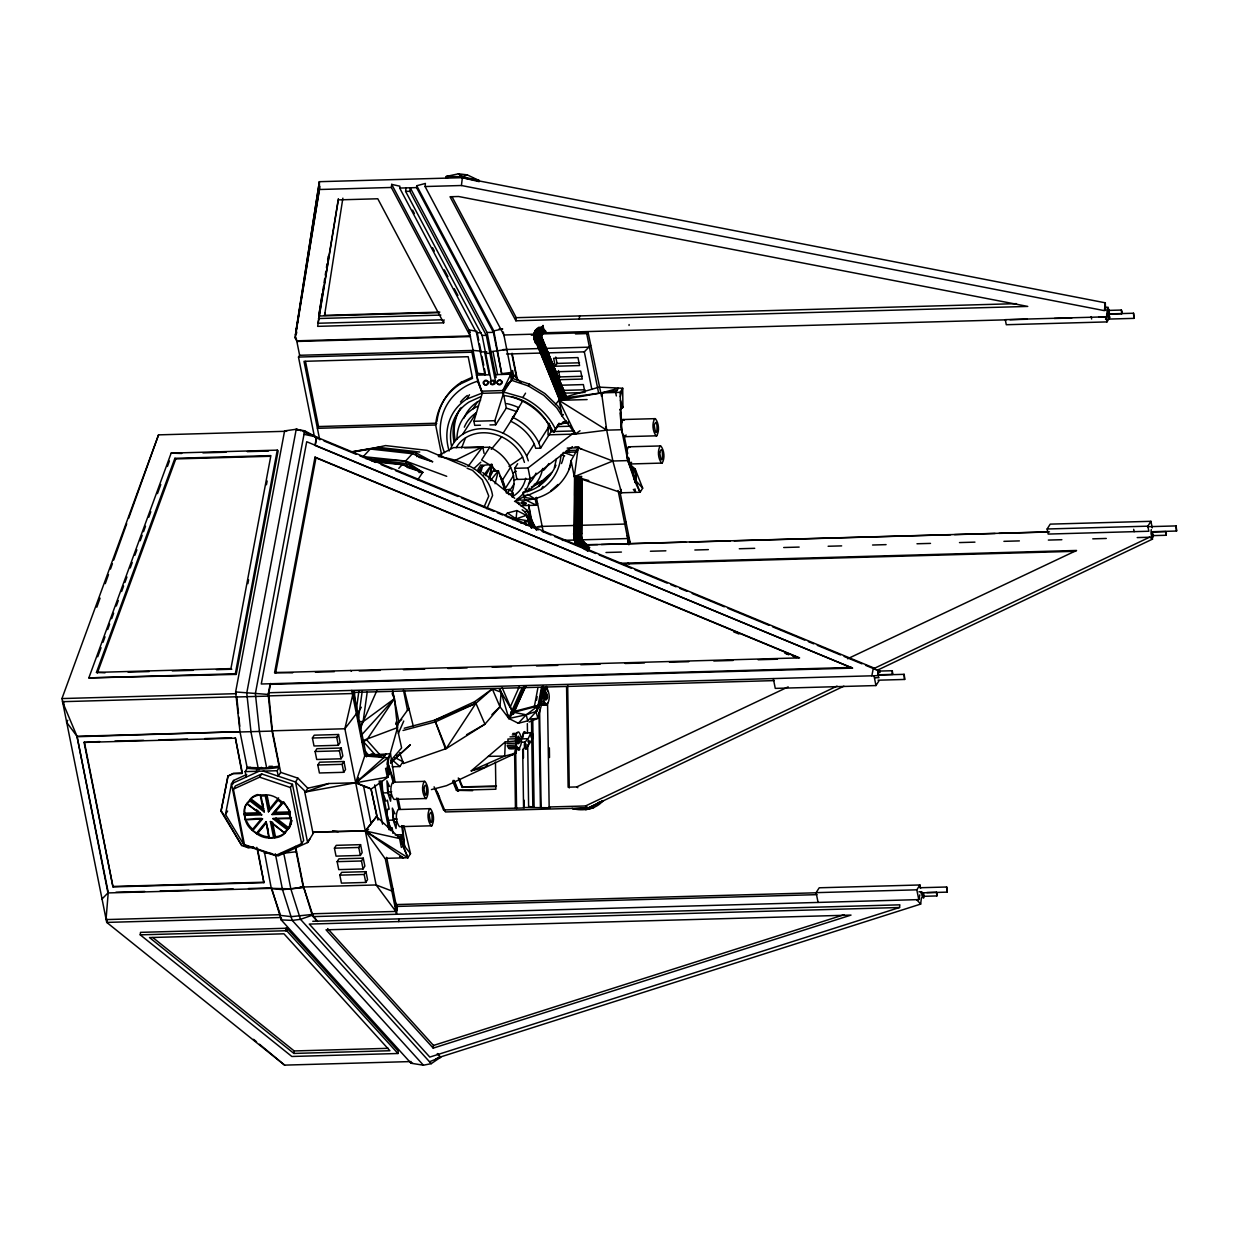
<?xml version="1.0" encoding="UTF-8"?>
<svg xmlns="http://www.w3.org/2000/svg" width="1239" height="1239" viewBox="0 0 1239 1239"><rect width="100%" height="100%" fill="white"/><g stroke="black" fill="none" stroke-linecap="round" stroke-linejoin="round"><path stroke-width="1.5" d="M601.55 396.31L588.045 332.191M629.056 325.439L629.102 324.556M574.571 475.606L573.967 535.403A16.153 14.605 48.2 0 0 576.507 544.51A16.897 15.271 48.2 0 1 573.796 534.985M574.679 495.507L574.772 476.318M575.004 475.993L574.431 535.604A15.441 13.954 48.2 0 0 576.847 544.324M579.171 546.368A14.574 13.18 48.2 0 1 575.097 535.79L575.67 476.334L576.507 476.597L575.949 535.96A13.598 12.297 48.2 0 0 579.744 545.826M576.507 476.597L577.451 476.752L576.925 536.084A12.576 11.368 48.2 0 0 584.467 548.273L588.618 549.915L588.355 550.813L584.096 549.14M579.465 476.783L579.186 534.148A10.717 9.68 48.2 0 0 585.35 546.569L589.33 548.134L589.733 547.375L585.815 545.841M580.363 478.548L579.837 536.162M581.122 478.3L580.58 536.069A9.463 8.549 48.2 0 0 586.264 545.237L588.479 545.268M576.383 544.571A16.649 15.038 48.2 0 1 573.75 535.186C572.403 529.502 578.737 536.781 581.757 533.451L582.005 479.539M582.02 492.626L581.509 535.573A9.416 8.518 48.2 0 0 587.162 544.711M272.038 814.55L281.687 802.98L283.05 802.686L274.16 813.357L289.663 812.923L288.873 814.085L272.038 814.55L283.638 801.757L290.313 811.901L289.678 818.127L290.793 818.592L289.663 812.923A18.461 15.518 32.4 0 0 283.05 802.686L278.016 798.814A18.461 15.518 32.4 0 0 266.199 794.819L260.205 794.989A18.461 15.518 32.4 0 0 250.108 799.589L246.669 803.708A18.461 15.518 32.4 0 0 244.191 814.209L245.337 819.862A18.461 15.518 32.4 0 0 251.951 830.099L256.984 833.986A18.461 15.518 32.4 0 0 268.801 837.967L274.795 837.796A18.461 15.518 32.4 0 0 284.893 833.197L290.329 825.794L291.614 820.419L289.709 826.754L290.329 825.794M505.295 741.898L504.707 756.069L471.223 770.859L505.295 741.898L515.532 740.999L516.678 746.699L518.831 748.619C522.564 744.422 522.115 736.322 518.723 731.97L517.236 732.357L516.059 734.851L515.532 740.999M431.435 789.584L446.52 785.681L515.749 753.204L515.982 747.891M876.701 675.673L268.615 692.756L272.363 730.809L279.425 766.105L266.679 767.963L247.119 767.468L240.025 731.986L235.627 692.012L284.598 430.893L296.229 429.267L304.67 430.816L316.781 437.259L315.356 444.832M390.084 794.788C389.046 797.885 386.692 786.424 388.365 786.176M395.551 822.077C394.498 825.174 392.144 813.713 393.832 813.465M437.429 1053.537L440.526 1057.301L431.249 1063.666L423.413 1065.199L411.069 1063.248L281.191 919.896L281.439 918.223M924.263 895.178L924.046 897.005A2.85 0.96 88.4 0 1 923.256 898.089L922.327 896.742A5.235 1.781 88.4 0 1 921.785 893.753L921.831 891.708L918.935 891.786M1098.807 317.23L1108.456 316.952A2.85 0.96 88.4 0 0 1109.261 315.868L1109.432 312.987M559.285 398.958L560.384 399.949L563.931 399.113L541.056 343.497A10.717 8.007 22.3 0 1 542.636 333.043L546.027 331.556L543.673 329.063L542.976 325.454M399.578 752.832L403.558 763.472L446.148 748.619L484.929 724.196L499.967 706.741L501.114 692.214L499.952 688.59M559.378 399.655L536.642 342.676L560.384 399.949M539.073 327.932A16.649 12.436 22.3 0 0 535.031 341.592C535.697 347.834 547.034 342.382 541.892 338.324A9.912 7.403 22.3 0 1 541.412 333.678M519.606 741.774C518.243 725.574 514.913 750.88 519.606 741.774L515.92 741.882M543.503 692.942L543.936 701.305L546.631 704.852C550.348 700.639 549.915 692.539 546.523 688.187L544.401 689.596M547.406 698.006C546.074 681.775 542.728 707.082 547.406 698.006L543.704 698.115M923.767 895.193C922.807 899.065 922.048 889.943 923.644 893.784M1108.58 312.971L1108.1 314.087L1107.805 310.431L1121.434 310.044L1122.038 311.639L1121.729 313.715L1108.363 313.963M1152.889 534.52L1152.255 535.511L1152.115 531.98L1165.744 531.608L1166.348 533.188L1166.038 535.263L1152.549 535.635M512.605 519.59L516.074 518.847L516.895 510.561L507.463 513.008L504.97 515.718M107.081 919.245L106.724 922.405L284.598 1065.122L411.178 1061.56M140.224 934.841L140.503 932.363L286.999 928.243L398.23 1051.028L397.951 1053.506L291.846 1056.48L140.224 934.841L286.72 930.721L397.951 1053.506M484.96 374.921L476.535 332.811L399.686 188.065L399.887 186.206L391.694 184.379L391.354 187.476L470.51 336.574L297.066 341.453L295.176 337.891L296.059 330.039L319.383 181.684L462.317 177.673L1105.281 302.812L1105.591 310.447M295.176 337.891L319.461 189.505L319.383 181.684L295.517 334.793L296.74 332.873L296.059 330.039M439.83 312.104L324.572 315.341L324.85 312.863M285.605 930.752L285.884 928.274M286.457 930.737L286.736 928.259M286.72 930.721L286.999 928.243M293.906 1053.429L149.501 937.567L283.963 933.803L389.913 1050.734L293.906 1053.429L294.185 1050.951L152.784 937.505M491.155 380.791L482.095 335.444L405.618 191.395L406.005 187.894M495.368 380.667L486.308 335.32L409.83 191.286L410.217 187.77L487.082 332.517L496.096 377.585M416.753 185.742L493.803 330.859L501.826 374.441L493.401 332.346L416.536 187.6L416.753 185.742L425.411 183.434L425.07 186.531L504.381 335.908M443.655 322.821L377.787 198.767L338.34 199.882L317.649 326.353L443.655 322.821L443.996 319.724M425.07 186.531L461.419 185.509L462.488 176.666L467.258 174.869L479.338 180.646L479.168 181.653L462.317 177.673M295.486 846.423L303.601 886.985L312.352 913.793L395.83 911.439L397.053 909.519L395.024 905.694L395.38 902.596L397.409 906.421L396.526 914.274L385.298 858.766M398.664 921.568L398.973 918.873M433.216 1048.132L326.027 929.823L851.023 915.094L433.216 1048.132L433.511 1045.453L327.623 928.569M515.904 320.793L450.036 196.738L458.6 196.505L1027.751 306.42L515.904 320.793L516.26 317.695L452.189 197.047M579.263 319.012L579.62 315.914M899.545 907.506L309.285 924.077L429.794 1057.084L899.545 907.506L899.855 904.826L312.77 921.289M437.29 1057.998L920.67 904.083L921.382 897.81M1105.281 302.812L1104.398 310.648L461.419 185.509M512.807 496.947L513.256 493.323L509.539 489.42L505.775 489.792M387.249 763.131L387.931 757.819L390.517 753.73L366.434 755.232M1153.509 534.954L1153.401 535.821A2.85 0.96 88.4 0 1 1152.657 537.153L1137.201 537.587M629.629 463.975L635.251 469.194L642.685 488.181L640.098 492.255L621.544 492.781L574.277 476.643L578.164 447.79L567.199 448.1M356.321 709.699L358.892 691.114M358.536 717.691L362.175 691.486M367.255 691.749L363.104 721.702L359.914 730.05M270.396 821.534L271.852 823.145L274.795 837.796L275.445 836.759A18.461 15.518 32.4 0 0 285.543 832.159L284.893 833.197L270.396 821.534L273.587 837.44L268.801 837.967L266.122 821.658L256.473 833.243L252.88 830.471L262.529 818.886L245.709 819.366L244.191 814.209L244.857 813.171A18.461 15.364 32 0 1 245.895 805.056M319.012 314.148L322.279 293.38M319.027 314.737L322.295 293.968M322.883 290.205L323.472 286.426M324.076 282.647L324.664 278.868M325.253 275.104L325.857 271.326M326.446 267.547L327.034 263.768M327.638 260.004L328.227 256.225M324.572 315.341L342.878 198.163M295.517 334.793L319.801 186.408M338.386 198.658L317.989 323.255L442.091 319.77M489.575 477.743L491.837 464.424L482.714 465.368L478.424 471.44M541.505 687.273L537.649 707.81L538.857 706.757L542.093 687.846M543.116 325.578L542.945 328.459A5.235 1.781 88.4 0 0 543.472 331.448L544.417 332.78L1006.083 319.832M445.947 178.122L446.241 176.449L458.507 173.801L467.258 174.869M447.496 178.091L447.79 176.465M462.209 178.292L462.488 176.666L458.507 173.801L462.488 176.666L479.338 180.646L472.617 178.462M489.854 475.761L491.837 464.424L494.33 471.3M537.649 707.81L538.857 706.757L542.388 687.769M538.609 707.562L542.79 687.149M247.877 583.646L248.59 579.852M266.431 484.759L267.144 480.964M236.231 674.388L235.333 673.768L277.273 450.144L171.168 453.118L88.836 677.888L236.231 674.388L278.171 450.764L277.273 450.144M296.229 429.267L301.17 430.614L296.229 429.267L246.762 693.019L251.037 732.326L258.208 768.195M304.67 430.816L255.373 693.67L259.509 732.079L266.679 767.963M279.131 766.569L272.038 731.087L268.182 694.49L270.071 684.362L852.509 668.115L315 445.436L316.472 437.011L304.02 434.3M270.598 683.463L268.538 694.46L235.983 691.982M274.593 672.622L315 457.129L799.589 657.878L274.593 672.622L292.636 672.808M275.569 673.288L315.976 457.811L315 457.129M537.958 687.49L534.443 706.153L537.974 706.06L536.487 711.31L527.752 720.835L518.32 723.282L508.842 718.481L499.967 706.741L492.286 688.899L474.8 701.615L434.765 720.122L404.239 728.238M536.456 700.298L537.153 696.566M542.852 686.406L538.996 706.942L543.085 686.112M563.931 399.113L566.424 396.883L542.155 338.82M253.283 847.461L247.924 847.615L241.76 845.54L221.007 811.235L227.883 776.141L233.443 773.291L242.379 773.028L235.333 737.732L242.085 773.492L233.149 773.74L227.883 776.141M221.007 811.235L228.162 775.676M310.044 838.71L307.613 842.52L278.109 855.948L243.587 844.317L225.498 814.395L231.492 783.791L233.613 780.446L246.731 774.483M232.917 784.039L233.613 780.446M871.838 675.828L873.418 667.79L304.825 432.241M366.527 756.828L353.471 691.61L344.876 728.764L376.114 884.956L395.83 911.439M312.352 913.793L313.39 916.597L918.78 899.607L919.849 894.821M581.757 533.451L581.463 535.775A9.169 8.286 48.2 0 0 586.961 544.664L597.585 544.633M313.033 833.444L304.484 790.652L295.517 781.995L263.21 771.107M512.187 491.898C518.909 473.825 506.178 454.574 489.73 447.202L464.687 447.899M554.344 467.753L556.497 458.6M569.057 469.38L571.102 460.707L578.164 447.79L581.741 449.107M571.411 462.395C565.634 486.199 541.273 502.957 516.973 499.751M288.919 828.132L291.444 817.554M495.089 483.737L498.372 470.743L492.735 471.331L489.219 475.884M392.314 691.517L394.405 698.703L397.533 727.587L387.033 764.912M537.463 707.639L536.487 711.31L526.188 714.795L508.842 718.481L507.34 714.98M546.353 686.809L543.936 695.358L536.487 711.31L543.844 687.273M541.691 704.077L537.912 718.326L529.099 721.996M543.936 695.358L546.291 686.483M480.856 472.322L482.714 465.368L479.214 472.167M586.79 545.454L587.007 549.078A5.235 1.781 88.4 0 0 587.363 551.092M620.29 396.79L622.706 388.256L599.026 387.141L563.853 397.487M381.968 780.942L382.82 792.945L386.026 801.215M262.529 818.886L245.337 819.862L244.904 815.324L261.723 814.844L246.669 803.708L250.03 800.998L264.17 811.901L260.995 795.996L265.27 795.887L268.445 811.777L269.715 808.54L267.159 795.717M480.438 425.209L474.723 425.364L473.902 421.275L482.265 393.321L476.535 375.154L477.665 373.373L468.977 329.93L476.953 331.34L478.75 340.322M489.963 424.946L495.693 424.791L494.872 420.687L505.512 386.878M384.942 755.635L371.979 754.257L364.731 755.945L387.931 757.819L388.132 777.008L355.686 782.769L328.645 783.528L307.783 788.221L305.367 792.031L355.686 782.769L364.731 755.945L351.752 690.417L354.602 692.4L774.143 680.614M397.084 727.417L398.943 722.043L408.855 708.336L407.538 710.412L403.449 690.015M96.812 607.218L100.065 598.143M105.269 583.631L108.505 574.555M110.457 569.119L112.408 563.668M113.709 560.043L126.703 523.756M128.655 518.32L158.546 434.858L286.674 431.265L285.125 431.311M588.618 549.915L589.33 548.134M281.392 919.044L281.021 917.51L106.724 922.405L61.95 698.564L158.546 434.858M97.711 656.763L101.025 647.687M103.023 642.251L105.005 636.815M107.669 629.567L109.651 624.131M111.649 618.695L113.632 613.259M116.296 606.01L118.294 600.559M121.608 591.499L123.606 586.062M124.922 582.438L126.92 577.002M130.234 567.942L132.232 562.506M134.881 555.258L136.879 549.806M140.193 540.746L142.191 535.31M143.523 531.686L145.505 526.25M148.835 517.19L150.817 511.753M157.461 493.618L160.776 484.557M167.42 466.437L169.418 461.001M96.456 672.39L174.885 458.306L270.876 455.611L230.934 668.611L96.456 672.39L105.036 672.792M97.354 673.009L175.783 458.926L269.854 456.293M511.939 496.932L513.256 493.323L508.671 494.547M539.492 703.644L545.779 686.747M507.711 714.795L508.842 718.481L511.908 710.334L499.271 688.946M545.671 686.948L536.487 711.31L538.919 705.812L513.829 712.317L526.188 714.795L537.974 706.06M461.636 447.899L465.523 437.863M516.833 702.25L512.543 714.314L525.878 686.189M515.61 705.037L512.11 713.912L511.32 712.1L522.161 687.707M522.889 400.6L510.716 421.245A43.071 36.194 32.4 0 1 534.241 443.965L535.713 448.301L540.622 448.162L551.138 431.59L549.837 425.07M238.461 713.323L236.757 696.783L62.446 701.677L77.004 736.291L107.948 892.932L271.295 888.348L290.855 888.843L303.601 886.985L312.46 915.931L317.494 921.491L312.662 915.079L300.504 919.338L292.234 920.391L281.191 919.896L271.589 887.883L248.512 888.533M523.694 686.545L512.59 713.06L513.504 714.067L525.475 686.282M507.742 493.571L509.539 489.42M483.922 507.278L488.77 496.08L482.327 479.834L472.493 470.34L467.103 468.249M486.865 508.733L492.564 495.538C488.414 469.643 460.954 460.041 438.42 456.51M398.385 733.411L403.744 721.052M626.144 434.982L624.394 436.686C620.987 432.163 620.166 424.45 623.047 419.525L655.4 418.643C658.807 423.165 659.613 430.878 656.732 435.803L625.06 436.686M631.596 462.271L629.846 463.975C626.438 459.452 625.618 451.724 628.514 446.814L660.852 445.932C664.259 450.438 665.08 458.167 662.199 463.076L630.512 463.975M892.173 670.733L892.591 674.388L892.312 670.733L878.683 671.104L878.374 673.18L878.962 674.775L892.591 674.388M376.842 690.65L363.104 721.702L359.991 726.1M510.112 707.361L519.404 686.452M524.314 686.561L512.59 713.06L511.32 712.1M524.747 686.964L512.543 714.314M526.312 748.728A3.794 1.285 88.4 0 1 525.026 748.573A3.748 1.27 88.4 0 1 524.36 745.228A3.748 1.27 88.4 0 1 524.98 742.099L528.186 738.692L530.865 732.729A3.81 1.301 88.4 0 1 532.569 733.953A3.81 1.301 88.4 0 1 532.476 738.955M417.775 479.772L422.731 472.353L405.587 461.032L363.228 456.602L370.26 449.029L412.386 453.706L432.597 461.729L416.072 452.87L374.07 448.162L351.675 452.003M488.832 479.416L492.735 471.331M504.443 395.597C525.816 398.4 543.983 413.516 553.647 432.411L559.052 423.165M556.203 428.384L557.906 424.946L566.3 421.43M532.46 738.8L526.312 748.728M485.688 475.668L491.837 464.424L483.799 475.126M377.941 820.063L371.065 789.15L355.686 782.769L358.551 777.736M526.095 502.972L523.787 501.795A2.85 0.96 5.8 0 0 521.975 501.872L521.216 502.569L522.331 503.142M290.36 825.732A18.461 15.518 32.4 0 1 288.981 828.039L284.552 832.453M313.653 832.67L307.613 842.52L295.517 781.995L297.933 778.185L307.783 788.221M556.001 465.214C549.853 478.533 538.253 490.102 523.307 492.348M357.297 713.834L361.308 707.252M67.773 720.246L66.55 722.167L77.004 736.291L108.242 892.467L106.027 919.586L280.339 914.692L271.295 888.348L264.527 852.587M314.303 436.113L298.491 357.064L299.621 355.283L296.121 337.798M257.526 848.761L263.922 882.664L112.981 886.907L84.082 742.424L99.662 741.542M318.531 426.541L317.401 428.322L435.648 425.008L436.778 423.211L318.531 426.541L305.506 361.401M107.948 892.932L101.939 899.08M112.981 886.907L84.376 741.975M495.693 424.791L506.302 408.08L502.802 390.579L512.605 370.507L513.813 376.532L503.235 392.732L482.265 393.321L477.743 381.194L471.935 352.201L473.081 350.42L480.902 351.117L479.462 343.931M480.902 351.117L480.376 351.969L486.695 351.783L485.673 353.378L489.901 353.27L490.907 351.675L506.782 349.475M441.719 455.363L435.648 425.008A74.247 62.384 32.4 0 1 460.165 384.028L461.295 382.232L472.105 377.322M449.153 450.981A59.642 50.118 32.4 0 1 466.7 399.097L469.473 394.745M473.081 408.824L477.495 401.87M233.381 789.15L235.425 785.913L261.708 773.941L292.45 784.302L303.679 840.398L301.619 843.635L275.337 855.607L244.594 845.246L233.381 789.15L259.648 777.178L261.708 773.941M246.236 777.085L245.152 771.618L247.568 767.808M462.627 434.347L476.334 412.773A43.071 36.194 32.4 0 0 464.315 427.192M225.498 814.395L227.62 811.049M257.882 794.509A18.461 15.518 32.4 0 0 250.696 798.644L250.108 799.589L263.133 809.64L264.17 811.901M277.164 770.72L279.58 766.91L280.68 772.377L278.248 776.187L277.164 770.72L245.152 771.618M495.492 374.627L510.251 374.209L511.459 380.249L528.387 385.949L529.533 384.167L544.974 393.584L557.875 406.036L561.515 411.689M489.73 447.202L481.615 459.979L490.737 465.539L496.204 470.805M504.49 392.267L522.781 397.533L525.553 393.166M477.851 469.566L480.84 464.857A31.13 26.158 32.4 0 1 483.721 466.36M503.111 433.216L515.811 413.237M241.76 845.54L221.301 810.771M312.414 738.01L314.195 735.192L338.526 734.51L340.121 742.486L338.34 745.289L314.009 745.971L312.414 738.01L336.745 737.329L338.526 734.51M247.924 847.615L253.577 847.011M265.409 823.61L256.984 833.986L265.874 823.3M555.242 366.233L553.647 358.272L577.978 357.591L579.573 365.551L555.242 366.233L557.039 363.414L555.753 357.049M301.619 843.635L290.406 787.539L292.45 784.302M315.109 751.515L316.905 748.697L341.236 748.015L342.831 755.976L341.035 758.795L316.704 759.476L315.109 751.515L339.44 750.834L341.236 748.015M558.464 370.538L559.734 376.919L557.953 379.738L582.284 379.057L580.688 371.081L556.357 371.762L557.302 376.548M268.801 837.967L269.452 836.929A18.461 15.518 32.4 0 1 257.635 832.949M317.819 765.005L319.6 762.202L343.931 761.52L345.526 769.481L343.745 772.3L319.414 772.981L317.819 765.005L342.15 764.324L343.931 761.52M513.55 475.497L505.435 488.259L502.569 479.88L510.685 467.103M357.575 712.115L344.876 728.764L272.363 730.809M590.647 345.232L589.423 347.152L545.222 348.391M572.464 446.629L530.261 479.075L516.926 479.447L514.712 468.327L517.654 463.696M528.31 460.862L526.637 455.921L534.241 443.965M549.512 423.428L548.381 425.209L547.994 434.843L575.423 434.068L606.707 430.15L621.637 429.732L627.817 460.598L635.421 482.776L636.366 481.29L635.251 469.194L631.859 467.506M540.622 448.162L538.733 442.633L549.264 426.061A48.29 40.577 32.4 0 0 511.088 396.619M510.003 490.334L514.061 483.953M563.342 414.507L562.212 416.289L575.423 434.068L580.022 430.738M553.647 432.411L557.333 426.603L570.776 426.216M296.539 851.689L280.417 853.64M525.073 488.863L527.241 491.496L529.27 488.29M538.764 486.447L542.465 480.624L551.758 472.446M563.404 452.39L560.833 456.417A59.642 50.118 32.4 0 1 541.149 489.343L528.681 495.011L523.369 495.848M541.149 489.343L542.992 486.431M537.587 503.437L536.456 505.218L520.535 505.667M369.733 788.174L355.686 782.769L383.471 757.943L386.072 753.854M620.073 412.99L621.637 429.732L620.104 392.345L622.706 388.256L622.907 407.445L619.794 409.66M334.437 848.157L336.234 845.339L360.564 844.657L362.16 852.633L360.363 855.437L336.032 856.134L334.437 848.157L358.768 847.476L360.564 844.657M387.188 766.631L388.132 777.008L387.296 777.023L389.882 772.95L388.845 767.746M620.6 409.768L622.055 407.476L621.374 404.007M337.147 861.663L338.928 858.844L363.259 858.162L364.855 866.123L363.073 868.942L338.743 869.623L337.147 861.663L361.478 860.981L363.259 858.162M392.267 766.755L399.887 766.538L402.954 761.722L394.73 757.463M376.795 816.207L365.319 830.951L384.911 858.379L407.91 857.729L400.476 838.741L365.319 830.951L313.374 832.05L365.319 830.951L376.795 816.207L371.065 789.15L388.132 777.008M339.842 875.152L341.639 872.349L365.97 871.667L367.549 879.628L365.768 882.447L341.437 883.128L339.842 875.152L364.173 874.471L365.97 871.667M401.374 847.445L399.639 838.772L402.241 834.683L395.195 834.885M403.945 825.763L410.512 853.656L407.91 857.729L403.589 847.708L404.534 846.222L402.613 825.763M392.964 889.029L391.741 890.949L376.114 884.956L300.101 887.093M626.036 522.146L624.812 524.066L580.874 525.305M619.965 491.852L630.124 542.636L628.901 544.571L627.786 543.782L627.677 536.921L628.808 537.711L628.901 544.571L618.106 490.52M773.306 678.6L775.273 688.388L875.958 685.554L879.055 680.707M1106.985 321.908L1105.978 316.828L1005.278 319.662L1006.285 324.726L1106.985 321.908L1110.067 317.045M818.081 902.441L816.114 892.653L819.211 887.79L919.911 884.971L920.577 888.348M1150.923 521.309L1147.841 526.172L1148.847 531.237L1048.163 534.071L1047.141 528.991L1050.223 524.128L1150.923 521.309L1152.224 527.845M918.78 899.607L916.814 889.819L919.911 884.971M361.711 742.161L366.759 739.977L394.405 698.703L392.113 693.592M466.576 734.712L484.929 724.196L475.931 703.287L434.765 720.122L446.148 748.619L475.931 703.287L492.286 688.899L501.114 692.214L508.842 718.481L512.869 712.564L502.167 687.691M468.032 466.514L482.73 446.814L453.459 447.635L438.451 455.503M555.521 404.549L559.006 400.073M490.52 480.531L498.372 470.743L506.519 493.215M508.842 718.481L512.822 713.54M491.264 449.308L501.656 436.84M260.84 819.428L251.951 830.099L252.601 829.061A18.461 15.518 32.4 0 1 246.948 821.643M278.605 797.87L269.126 809.485L266.199 794.819M268.445 811.777L278.094 800.208L278.016 798.814M390.486 760.932L401.606 747.922L396.015 722.167M491.248 381.256C487.454 386.398 498.651 385.283 494.33 380.683M360.642 736.012L394.405 698.703L363.104 721.702L358.009 721.423M516.648 750.819L513.225 754.551L509.523 755.542M518.32 723.282L526.188 714.795L527.752 720.835M398.788 468.342L402.52 464.331L422.731 472.353L418.875 472.462M412.386 453.706L405.587 461.032L366.094 458.879M546.167 352.914L584.328 351.845L589.377 346.548M491.883 714.64L499.967 706.741M654.734 418.643C651.838 423.552 652.659 431.28 656.066 435.787L656.732 435.803M660.186 445.916C657.305 450.841 658.11 458.554 661.533 463.076L662.199 463.076M392.639 782.227C389.743 787.152 390.564 794.865 393.971 799.387L426.324 798.505C429.205 793.58 428.384 785.867 424.977 781.344L393.305 782.227M424.311 781.344C421.43 786.254 422.236 793.982 425.658 798.505L426.324 798.505M398.091 809.516C395.21 814.441 396.015 822.154 399.438 826.676L431.776 825.794C434.657 820.868 433.851 813.156 430.429 808.633L398.757 809.516M429.763 808.633C426.882 813.543 427.703 821.271 431.11 825.778L431.776 825.794M1121.295 310.044L1121.729 313.715M1133.437 313.235L1134.026 318.361L1133.639 313.235L1106.83 313.978M904.036 674.326L904.64 679.452L904.238 674.326L877.444 675.069M1165.605 531.593L1166.038 535.263M1175.966 525.909L1176.57 531.035L1176.167 525.909L1147.469 526.714M936.483 892.281L936.901 895.936L936.622 892.281L926.849 892.545M946.581 887L947.185 892.126L946.782 887L919.973 887.744M507.417 384.121L511.459 380.249L502.802 390.579L481.832 391.168L477.743 381.194A69.276 58.202 32.4 0 0 444.491 452.684M390.393 762.945L410.295 744.778M473.794 468.667L480.809 462.178M390.688 762.806L410.217 744.902M487.624 764.788L484.743 767.359L471.223 770.859M395.799 724.103L401.777 719.518M550.612 474.227L541.319 482.42L531.33 486.973M550.859 490.814L558.061 484.449M522.161 509.771L525.135 512.048L527.179 510.282L515.331 501.206M514.51 501.47L526.637 495.368M355.686 782.769L387.931 757.819M514.712 468.327L528.046 467.955L574.772 432.055M572.015 808.386C582.64 811.622 596.532 809.113 602.975 800.688L588.37 807.936L445.436 811.948L435.927 789.367M508.997 466.437L522.641 457.114L524.438 462.395M396.387 755.914L401.157 752.878M513.085 472.988L516.229 471.223M593.837 807.72L585.706 809.733L603.393 800.921L598.236 802.593M453.598 461.156L482.73 446.814L484.046 453.366M498.434 380.807L499.007 380.528A2.85 2.571 -52.3 0 1 500.85 380.559L501.749 381.271M547.561 702.854L549.156 806.976L585.52 805.97L837.037 686.112M873.712 668.642L1149.684 537.137L1152.533 539.104L877.026 670.392M585.52 805.97L588.37 807.936L843.898 686.174M566.579 686.638L568.128 787.183L576.693 786.935L788.174 686.886M847.6 658.776L1076.552 550.457L620.398 563.265M514.03 480.422L517.499 478.812M460.165 384.028L472.524 378.391L468.187 356.708L304.004 361.323L319.677 439.706M466.7 399.097L482.714 392.871M480.763 396.681L469.085 401.994A55.832 46.896 32.4 0 0 451.445 445.699M534.117 484.418L542.465 480.624M258.316 768.877L261.522 767.406L256.411 770.069M259.106 771.216L231.492 783.791L243.587 844.317M400.166 856.799L403.465 857.853L365.319 830.951L368.556 829.48M539.058 327.917L542.914 326.244M539.197 328.815L543.023 327.158M543.271 328.118L539.523 329.744A15.441 11.538 22.3 0 0 535.775 342.444M543.673 329.063L539.987 330.674A14.574 10.888 22.3 0 0 536.456 342.645L537.587 344.473M544.184 329.946L540.576 331.51A13.598 10.16 22.3 0 0 537.292 342.692L561.174 399.903M544.773 330.689L541.242 332.222A12.576 9.401 22.3 0 0 538.206 342.553L562.057 399.748M545.408 331.231L541.939 332.733A11.6 8.658 22.3 0 0 539.135 342.274L563.002 399.469M571.102 460.707L574.277 476.643L612.871 461.016L627.817 460.598L640.098 492.255L636.196 484.356M429.515 1061.746L440.526 1057.301L437.413 1053.862M362.981 740.566L397.533 727.587M491.775 380.9L494.191 380.822M518.707 503.421L518.986 502.492L516.105 501.965M518.676 504.459L519.234 503.746L517.375 503.08M435.632 1059.097L440.526 1057.301M305.367 792.031L328.645 783.528M391.493 828.504C388.21 824.585 385.53 811.39 388.287 808.649M507.463 513.008L516.074 518.847L526.374 515.362L536.642 530.338L527.179 510.282L533.932 525.971M433.511 1045.453L843.976 914.754M562.692 422.158L566.347 421.167M557.906 424.946L568.871 421.941M528.387 385.949L543.844 395.365L556.745 407.817L562.212 416.289L559.021 400.352L601.565 392.856L618.246 388.38L615.644 392.469L616.341 395.938M403.047 730.468L435.369 721.872L475.931 703.287L474.8 701.615M531.67 527.117L529.347 519.745L527.938 519.59L529.487 525.15L527.938 519.59L529.673 520.581L531.732 527.907M521 523.261L528.433 521.325L524.918 521.433L525.94 525.135M514.015 711.449L535.403 705.905M515.749 753.204L504.707 756.069L488.259 756.379M374.07 448.162L385.515 445.575L427.114 450.377L466.019 466.762M493.803 330.859L502.693 328.97L498.945 329.078M366.341 755.449L371.979 754.257L383.471 757.943M351.659 451.801L377.895 447.294L419.758 452.034M351.644 452.22L370.26 449.029M312.104 914.475L291.32 916.643L280.091 915.373M271.326 888.518L282.507 889.648L303.338 887.62M564.241 398.013L616.79 390.688M502.353 373.605L511.382 372.428M534.954 527.334L542.171 526.389M530.679 719.069L537.912 718.326L535.821 711.016M434.084 786.811L443.547 809.95L524.236 807.952L524.128 800.239M272.038 731.087L240.025 731.986M411.069 1063.248L412.618 1063.139M268.429 696.101L236.417 696.999M572.712 808.788L588.355 807.921M319.461 189.505L391.354 187.476M399.686 188.065L416.536 187.6M405.618 191.395L409.83 191.286M318.717 316.038L439.226 312.646M318.438 318.516L440.852 315.078M516.26 317.695L1016.491 303.648M1105.947 307.318L1108.115 307.257L1109.416 313.777M476.535 332.811L481.29 332.687M487.082 332.517L493.401 332.346M1106.504 315.124L1109.401 315.031M543.472 331.448L544.246 332.702L543.255 333.09A9.989 7.449 22.3 0 0 540.839 341.298L564.783 398.679M1009.955 319.724L1027.332 319.228M1054.374 318.469L1071.766 317.989M482.095 335.444L486.308 335.32M296.725 340.818L470.185 335.939M503.901 334.995L534.644 334.143M540.405 333.972L586.527 332.687L587.007 333.585L575.485 333.911M531.283 335.15L535.124 335.041M1105.529 319.166L1134.026 318.361M299.621 355.283L473.081 350.42M503.049 349.584L539.461 348.562M298.491 357.064L471.935 352.201M506.581 354.029L540.436 353.069M557.039 363.414L579.496 362.795M476.535 375.154L489.173 374.798L484.588 351.845M559.734 376.919L582.191 376.284M560.926 385.221L583.383 384.586L584.978 392.562M584.901 389.789L562.429 390.424L561.794 387.234M564.395 393.135L583.104 392.608M620.847 489.312L621.544 492.781L612.871 461.016L606.707 430.15L601.565 392.856L620.104 392.345M575.423 434.068L559.021 400.352L587.116 399.562M622.055 407.476L622.907 407.445L620.429 400.274M473.902 421.275L494.872 420.687M564.705 423.01L568.484 422.902M574.338 430.94L551.138 431.59L549.264 426.061M181.715 453.474L171.168 453.118M202.933 452.885L226.087 452.235M247.304 451.631L268.522 451.042M574.911 446.923L578.752 446.814M566.424 450.547L577.761 450.237M565.294 452.328L576.615 452.018M630.837 469.318L635.251 469.194M588.804 480.546L574.277 476.643L581.772 476.426M635.049 482.048L635.901 482.017M538.423 526.498L575.144 525.46M562.367 540.374L575.81 540.003M581.587 539.832L627.708 538.547M1047.141 528.991L1147.841 526.172M1049.495 531.856L587.828 544.804A2.85 0.96 88.4 0 0 587.085 546.136L587.007 549.078M601.364 544.525L685.787 542.155M689.658 542.047L730.251 540.916M734.123 540.808L950.654 534.721M954.526 534.613L995.134 533.482M998.99 533.374L1047.327 532.011M1151.867 531.732L1176.57 531.035M605.995 552.501L621.436 552.067M650.413 551.247L665.87 550.813M694.847 550.008L708.367 549.62M739.28 548.753L754.721 548.319M783.698 547.514L799.155 547.08M828.132 546.26L841.653 545.888M872.566 545.021L886.086 544.633M916.984 543.766L930.504 543.394M959.482 542.574L974.938 542.14M1003.915 541.335L1019.372 540.901M1048.349 540.08L1061.869 539.708M1092.767 538.841L1106.288 538.454M623.449 563.993L1075.746 551.293M128.097 672.142L149.222 671.553M172.283 670.903L193.408 670.314M216.453 669.664L231.832 669.23M88.836 677.888L235.333 673.768M315.403 672.173L334.375 671.646M359.171 670.949L380.373 670.345M403.496 669.695L424.698 669.106M447.837 668.456L467.103 667.914M492.162 667.217L511.444 666.675M536.502 665.962L557.705 665.374M580.828 664.724L600.11 664.181M625.153 663.485L644.435 662.942M669.494 662.23L688.76 661.688M713.819 660.991L733.101 660.449M758.16 659.752L777.426 659.21M851.534 667.434L261.274 684.005L306.714 441.734L852.509 668.115M61.95 698.564L236.262 693.67M874.688 677.795L879.024 677.671L878.374 676.695A5.235 1.781 88.4 0 1 877.754 673.861L877.832 670.918A2.85 0.96 88.4 0 1 878.575 669.587L879.551 670.655A5.235 1.781 88.4 0 1 880.031 672.452M268.77 695.884L352.248 693.546M878.048 680.196L904.64 679.452M543.689 695.249L547.39 695.141M543.782 696.194L547.483 696.086M543.797 697.17L547.483 697.061M540.096 701.413L543.936 701.305M538.733 703.086L544.479 702.916M539.383 704.263L545.145 704.093M539.693 704.588L547.359 704.372M538.206 704.976L545.872 704.759M538.965 705.068L546.631 704.852M77.004 736.291L240.351 731.707L76.725 736.74M114.948 741.108L143.616 740.303M158.902 739.884L187.554 739.079M204.76 738.599L231.507 737.84M84.082 742.424L235.038 738.196M530.865 732.729L523.942 732.915L521.263 738.893A3.516 1.193 88.4 0 0 521 739.404M512.791 733.473L516.586 733.364M512.28 734.959L516.059 734.851M510.019 736.864L515.703 736.709M515.734 738.196L519.42 738.088M515.517 738.8L507.944 739.017L507.959 741.201M515.904 739.048L519.59 738.94M528.186 738.692L521.263 738.893A3.516 1.193 88.4 0 1 521.542 738.552M515.997 739.977L519.683 739.884M515.997 740.937L519.699 740.845M521.511 742.176L524.98 742.084M515.749 742.719L519.451 742.61M506.844 743.385L515.734 743.137M516.121 745.088L507.231 745.336L507.773 746.947L516.678 746.699M508.439 748.124L517.329 747.876M510.654 748.402L519.559 748.155M509.183 748.79L518.831 748.619M268.956 766.399L272.441 766.306M247.119 767.468L250.681 767.359M458.291 777.968L461.915 786.92L496.467 785.96M461.915 786.92L495.461 786.626M388.365 791.86L391.694 791.767M452.777 781.375L456.432 790.312L495.879 789.212L495.461 762.14M382.82 792.945L387.761 792.805L390.595 801.215L390.982 794.4M456.432 790.312L472.586 790.668M244.857 813.171L260.36 812.738M274.81 812.335L290.313 811.901M244.191 814.209L259.71 813.76M527.675 744.778L528.619 806.434L534.102 807.193L532.755 718.79M522.688 749.827L523.57 807.487L550.271 807.766L549.156 806.976M254.599 818.592L261.491 818.39M286.999 829.511L272.859 818.592L289.678 818.127M272.859 818.592L290.793 818.592L288.873 814.085M393.816 819.134L397.146 819.041M388.272 820.218L393.212 820.079L396.046 828.504L396.434 821.689M397.58 836.573L401.095 836.464L403.202 846.996M399.639 838.772L400.476 838.741L403.589 847.708M267.794 852.943L264.232 853.051L271.635 853.532M113.276 886.443L264.217 882.199M115.939 892.25L144.762 891.445M160.125 891.011L188.948 890.206M204.327 889.772L233.149 888.967M816.114 892.653L916.814 889.819M395.411 904.594L816.516 892.777M397.409 906.421L816.95 894.651M920.577 892.87L947.185 892.126M923.411 896.324L936.901 895.936M294.185 1050.951L388.272 1048.318M1107.805 310.431L1108.471 311.547M623.047 419.525L624.41 420.114M628.514 446.814L629.861 447.403M1152.115 531.98L1152.889 534.055M878.683 671.104L879.334 672.235M446.241 176.449L462.488 176.666M577.451 476.752L578.458 476.829L577.932 536.162A11.6 10.485 48.2 0 0 584.885 547.406L588.959 549.001M477.665 373.373L485.502 374.07M374.488 461.884L402.195 464.687L422.731 472.353L406.206 463.494L368.029 459.204M371.886 460.923L402.52 464.331M332.656 830.842L338.278 831.71M524.159 497.366L535.248 499.178L536.379 497.397L543.255 531.81M516.074 518.847L529.394 521.077L526.374 515.362L516.895 510.561M574.277 476.643L581.803 478.022L581.137 535.945A9.184 8.301 48.2 0 0 586.651 544.85L587.038 545.005M1152.657 537.153L1151.681 536.084A5.235 1.781 88.4 0 1 1151.046 533.25L1151.139 530.307A2.85 0.96 88.4 0 1 1151.325 529.626M561.081 454.79L564.69 455.859M418.581 457.206L432.597 461.729M422.731 472.353L406.965 467.258L405.587 461.032L446.721 476.318M529.533 384.167L512.59 378.468L503.297 331.99M506.302 408.08L516.833 411.627L518.475 407.538A48.29 40.577 32.4 0 0 506.674 403.558M280.68 772.377L297.933 778.185M259.648 777.178L290.406 787.539M399.903 856.66L403.465 857.853M243.587 845.602L248.218 847.151M565.185 453.009L572.341 455.534M578.164 447.79L612.871 461.016M566.285 451.29L569.785 452.669M733.612 631.813L738.986 634.012M785.541 653.139L789.119 654.61M792.697 656.097L796.29 657.568M784.876 653.185L788.453 654.657M315.047 437.259L320.405 439.473M323.983 440.96L356.151 454.295M359.728 455.766L365.087 457.996M368.664 459.468L375.82 462.426M381.178 464.656L391.896 469.101M395.473 470.572L458.027 496.498M461.605 497.97L493.772 511.304M497.35 512.791L502.709 515.006M506.286 516.493L529.518 526.11M533.095 527.597L538.454 529.812M542.032 531.299L550.968 535M554.545 536.472L595.649 553.508M599.227 554.995L631.394 568.314M634.972 569.801L667.14 583.12M670.717 584.607L676.091 586.821M679.653 588.308L686.809 591.266M692.167 593.496L724.335 606.816M727.913 608.303L769.032 625.339M772.594 626.81L804.777 640.145M808.339 641.616L813.713 643.846M817.275 645.318L840.522 654.951M844.084 656.438L861.972 663.841M865.534 665.312L876.267 669.757L873.418 667.79M315.976 457.811L798.768 657.816M302.858 431.311L316.565 437.104M484.201 384.338L484.728 384.586A2.85 2.571 -52.3 0 0 486.586 384.446L487.903 383.161A2.06 1.874 -52.3 0 0 487.934 381.473M1108.456 316.952L1107.527 315.62A5.235 1.781 88.4 0 1 1106.985 312.631L1107.17 309.75A2.85 0.96 88.4 0 1 1107.96 308.666L1108.905 309.998A5.235 1.781 88.4 0 1 1109.323 311.903M497.691 383.827L498.202 384.121A2.85 2.571 -52.3 0 0 500.029 384.152L501.47 382.975A2.06 1.874 -52.3 0 0 501.671 381.287M278.094 800.208L281.687 802.98M559.021 400.352L606.707 430.15L605.561 426.836M365.319 830.951L407.91 857.729M527.876 494.376L535.248 499.178L536.456 505.218L524.593 499.534L523.137 492.255M628.08 563.048L629.195 563.822M174.885 458.306L175.783 458.926M576.693 786.935L577.823 787.725M350.482 670.485L351.458 671.166M350.652 681.496L351.628 682.162M528.619 806.434L529.889 807.301M443.547 809.95L444.662 810.724M235.054 673.784L235.968 674.403M234.202 673.799L235.116 674.434M255.993 809.408L258.905 811.622M250.696 798.644L263.737 808.711M275.941 817.988L288.981 828.039M275.29 819.025L288.331 829.077M247.583 803.941L261.723 814.844M284.893 833.197L271.852 823.145L272.518 822.107L275.445 836.759M482.776 472.539L514.727 498.31M253.561 1039.32L256.519 1041.767M259.478 1044.229L284.598 1065.122M487.949 381.488L486.973 380.869A2.85 2.571 -52.3 0 0 485.13 380.993L483.799 382.278A2.06 1.874 -52.3 0 0 483.783 383.966L485.069 385.066A2.85 2.571 -52.3 0 0 486.912 384.942L488.243 383.656A2.06 1.874 -52.3 0 0 488.259 381.968L486.633 380.373A2.85 2.571 -52.3 0 0 484.79 380.512L483.473 381.798A2.06 1.874 -52.3 0 0 483.442 383.486L484.077 384.446M392.84 760.436L399.887 766.538M376.548 816.594L400.476 838.741M513.426 374.643L521.216 382.897M916.612 899.669L920.67 904.083M636.366 481.29L642.685 488.181M431.249 1063.666L300.504 919.338L290.979 889.416M423.413 1065.199L292.234 920.391L282.507 889.648M366.759 739.977L380.512 755.403M362.919 741.108L375.417 755.124M364.947 750.989L368.664 755.155M410.512 853.656L404.534 846.222L401.684 825.608M633.346 489.405L635.638 492.379L634.941 488.909M525.135 512.048L535.248 527.086M502.569 479.88L500.06 475.993L504.567 489.188M543.317 341.267L542.186 339.393A9.169 6.845 22.3 0 1 543.193 332.733M536.967 344.365L535.031 341.004A16.897 12.607 22.3 0 1 539.104 327.142M527.876 518.847L526.374 515.362L532.909 527.52M526.374 515.362L532.832 526.761M566.424 396.883L545.625 347.183M412.587 210.119L414.399 213.526M432.535 247.676L434.347 251.083M444.321 269.87L447.945 276.7M454.279 288.656L457.919 295.486M391.694 184.379L470.231 332.3M497.629 383.904L497.04 382.897A2.06 1.874 -52.3 0 1 497.242 381.209L498.682 380.032A2.85 2.571 -52.3 0 1 500.51 380.063L502.012 381.767A2.06 1.874 -52.3 0 1 501.81 383.471L500.37 384.648A2.85 2.571 -52.3 0 1 498.527 384.617L497.288 383.409A2.06 1.874 -52.3 0 1 497.567 381.705M530.168 522.889L531.686 526.405M627.213 535.713L630.124 542.636M543.162 340.4L566.347 397.285M566.037 397.734L541.954 340.028A9.184 6.861 22.3 0 1 544.184 332.486M545.718 348.825L547.886 354.091M549.342 357.606L551.51 362.888M552.95 366.403L556.559 375.2M558.015 378.716L560.183 383.982M561.623 387.497L565.232 396.294M565.495 398.215L541.505 340.679A9.463 7.062 22.3 0 1 543.797 332.904M536.379 343.234L559.78 399.856M437.367 792.279L439.566 797.637M453.164 780.369L457.547 791.086M459.189 778.603L462.813 787.555M454.186 780.415L458.538 791.148M454.016 781.577L457.64 790.528M530.555 525.274L529.347 519.745L531.701 527.907M528.898 519.342L531.252 527.504M1091.636 319.027L1091.156 316.626M1134.165 531.701L1133.685 529.301M628.932 459.297L628.312 457.268L635.421 482.776M444.878 747.148L445.498 748.883L434.765 720.122M402.954 761.722L403.558 763.472M394.405 782.181L387.977 763.425L393.444 783.482M289.663 812.923L290.964 821.426M620.367 489.281L621.544 492.781M529.347 519.745L531.438 527.164M389.557 786.517L386.909 780.802L387.761 792.805M395.009 813.806L392.36 808.091L393.212 820.079M404.503 690.804L413.207 725.853M1151.805 535.929L1152.533 539.104M529.673 520.581L531.299 528.077M874.006 675.766L875.958 685.554M636.149 477.882L634.414 469.209L632.943 471.517L634.709 480.283M624.084 435.416L627.724 453.613M601.565 392.856L602.247 396.325M586.527 332.687L598.375 391.88M584.328 351.845L591.777 389.092M512.079 353.239L517.298 379.382M511.815 353.874L517.019 379.893M528.046 467.955L530.261 479.075M532.445 524.035L528.557 504.614L531.206 521.34M493.014 351.613L497.598 374.565M481.971 356.414L483.737 365.242M484.434 368.773L485.146 372.304M503.204 482.327L504.66 489.637M416.072 452.87L416.831 456.649M392.608 690.433L398.943 722.043M398.122 798.303L400.29 809.191M396.759 798.04L398.943 808.959M402.241 834.683L403.279 839.887M403.976 843.356L404.657 846.841M387.342 767.715L388.752 774.731M385.561 768.35L387.296 777.023M387.358 800.131L389.185 809.237M380.404 780.88L390.347 830.564M379.134 781.019L388.86 829.665M374.689 784.907L382.557 824.198M386.63 857.342L397.053 909.519M363.492 785.774L371.05 823.579M336.745 737.329L338.34 745.289M339.44 750.834L341.035 758.795M342.15 764.324L343.745 772.3M358.768 847.476L360.363 855.437M361.478 860.981L363.073 868.942M364.173 874.471L365.768 882.447M295.192 846.887L303.307 887.449M283.808 853.547L290.855 888.843M275.337 853.779L282.384 889.075M262.637 803.213L263.365 806.883M267.624 827.776L268.352 831.431M266.122 821.658L269.312 837.564M260.205 794.989L263.133 809.64M256.86 847.368L263.922 882.664M390.517 753.73L394.978 781.84M620.15 409.35L621.963 422.468M392.19 827.745L392.964 833.367M238.833 716.994L239.777 726.193M567.679 685.477L569.259 787.958M549.357 747.86L549.512 757.525M547.313 687.428L547.375 691.285M539.584 709.204L541.102 807.472M538.98 712.394L540.421 807.007M531.5 719.611L531.732 735.021M531.794 738.878L532.832 806.31M527.349 723.576L527.489 733.209M523.323 748.217L523.478 757.85M515.672 750.741L516.57 808.711M514.588 752.011L515.439 807.936M354.602 692.4L354.71 699.261L353.58 698.471L353.471 691.61M63.7 701.351L63.778 706.137M521.309 739.141A3.221 1.1 88.4 0 1 521.573 738.862M515.378 750.276A4.77 1.626 88.4 0 1 514.959 750.385M519.869 749.053A4.77 1.626 88.4 0 1 517.313 747.706M523.059 737.267A4.646 1.58 88.4 0 1 523.756 732.156A4.646 1.58 88.4 0 1 525.677 733.147M523.478 734.231A3.81 1.301 88.4 0 1 524.918 732.667M519.373 748.914A3.794 1.285 88.4 0 1 517.809 748.093M534.303 337.689A16.881 12.607 22.3 0 1 535.449 330.147M279.286 767.359A59.457 25.136 -11.3 0 1 247.273 768.257M291.63 820.388A18.461 15.518 32.4 0 1 291.01 824.043M542.155 338.82A9.416 7.031 22.3 0 1 541.691 334.406M460.474 402.04A59.642 50.118 32.4 0 1 467.289 395.489M563.699 456.293A59.642 50.118 32.4 0 1 561.484 463.541M542.697 468.435A48.29 40.577 32.4 0 1 527.241 491.496M512.373 417.171A48.29 40.577 32.4 0 1 538.733 442.633M457.005 439.148A48.29 40.577 32.4 0 1 477.913 406.191M525.677 478.223A38.44 32.291 32.4 0 1 513.488 496.003M456.246 447.682A38.44 32.291 32.4 0 1 489.359 433.17A38.44 32.291 32.4 0 1 522.641 457.114M548.862 463.525A48.29 40.577 32.4 0 1 543.394 470.448M464.021 418.054A48.29 40.577 32.4 0 1 480.655 400.058M436.964 421.368A74.247 62.384 32.4 0 1 461.295 382.232M530.385 477.665A43.071 36.194 32.4 0 1 516.384 499.518M450.593 448.781A43.071 36.194 32.4 0 1 487.19 428.833A43.071 36.194 32.4 0 1 526.637 455.921M536.007 473.128A43.071 36.194 32.4 0 1 528.542 484M535.294 342.088A16.153 12.065 22.3 0 1 539.213 328.815M455.147 439.876A55.832 46.896 32.4 0 1 460.412 408.622M454.001 441.657A55.832 46.896 32.4 0 1 461.28 407.507M585.815 545.826A9.989 9.029 48.2 0 1 579.821 536.162M522.781 397.533A59.642 50.118 32.4 0 1 555.351 428.988M544.726 332.687A2.85 0.96 88.4 0 1 544.417 332.78M576.785 544.339A16.881 15.255 48.2 0 1 574.369 538.082M585.551 543.921A9.912 8.967 48.2 0 1 581.292 535.372M534.489 334.468A16.603 12.39 22.3 0 1 534.876 331.959M541.397 337.968A10.624 7.93 22.3 0 1 540.808 336.28M582.516 541.149A10.624 9.602 48.2 0 1 581.571 539.244M423.831 788.035C426.975 809.268 428.044 775.537 423.831 788.035M429.283 815.308C432.442 836.557 433.495 802.826 429.283 815.308M654.238 425.318C657.398 446.567 658.467 412.835 654.238 425.318M659.706 452.607C662.85 473.856 663.918 440.124 659.706 452.607M525.026 744.84C525.615 751.484 527.04 740.752 525.026 744.84M528.263 741.325C528.79 747.086 530.029 737.763 528.263 741.325M530.912 735.486C531.516 742.13 532.94 731.397 530.912 735.486M490.226 381.782C492.905 390.146 497.474 375.618 490.226 381.782M521.263 503.22L523.555 504.397A2.85 0.96 5.8 0 0 525.367 504.304L526.126 503.607L523.772 502.833A2.85 0.96 5.8 0 0 521.96 502.926L521.263 503.22"/></g></svg>
